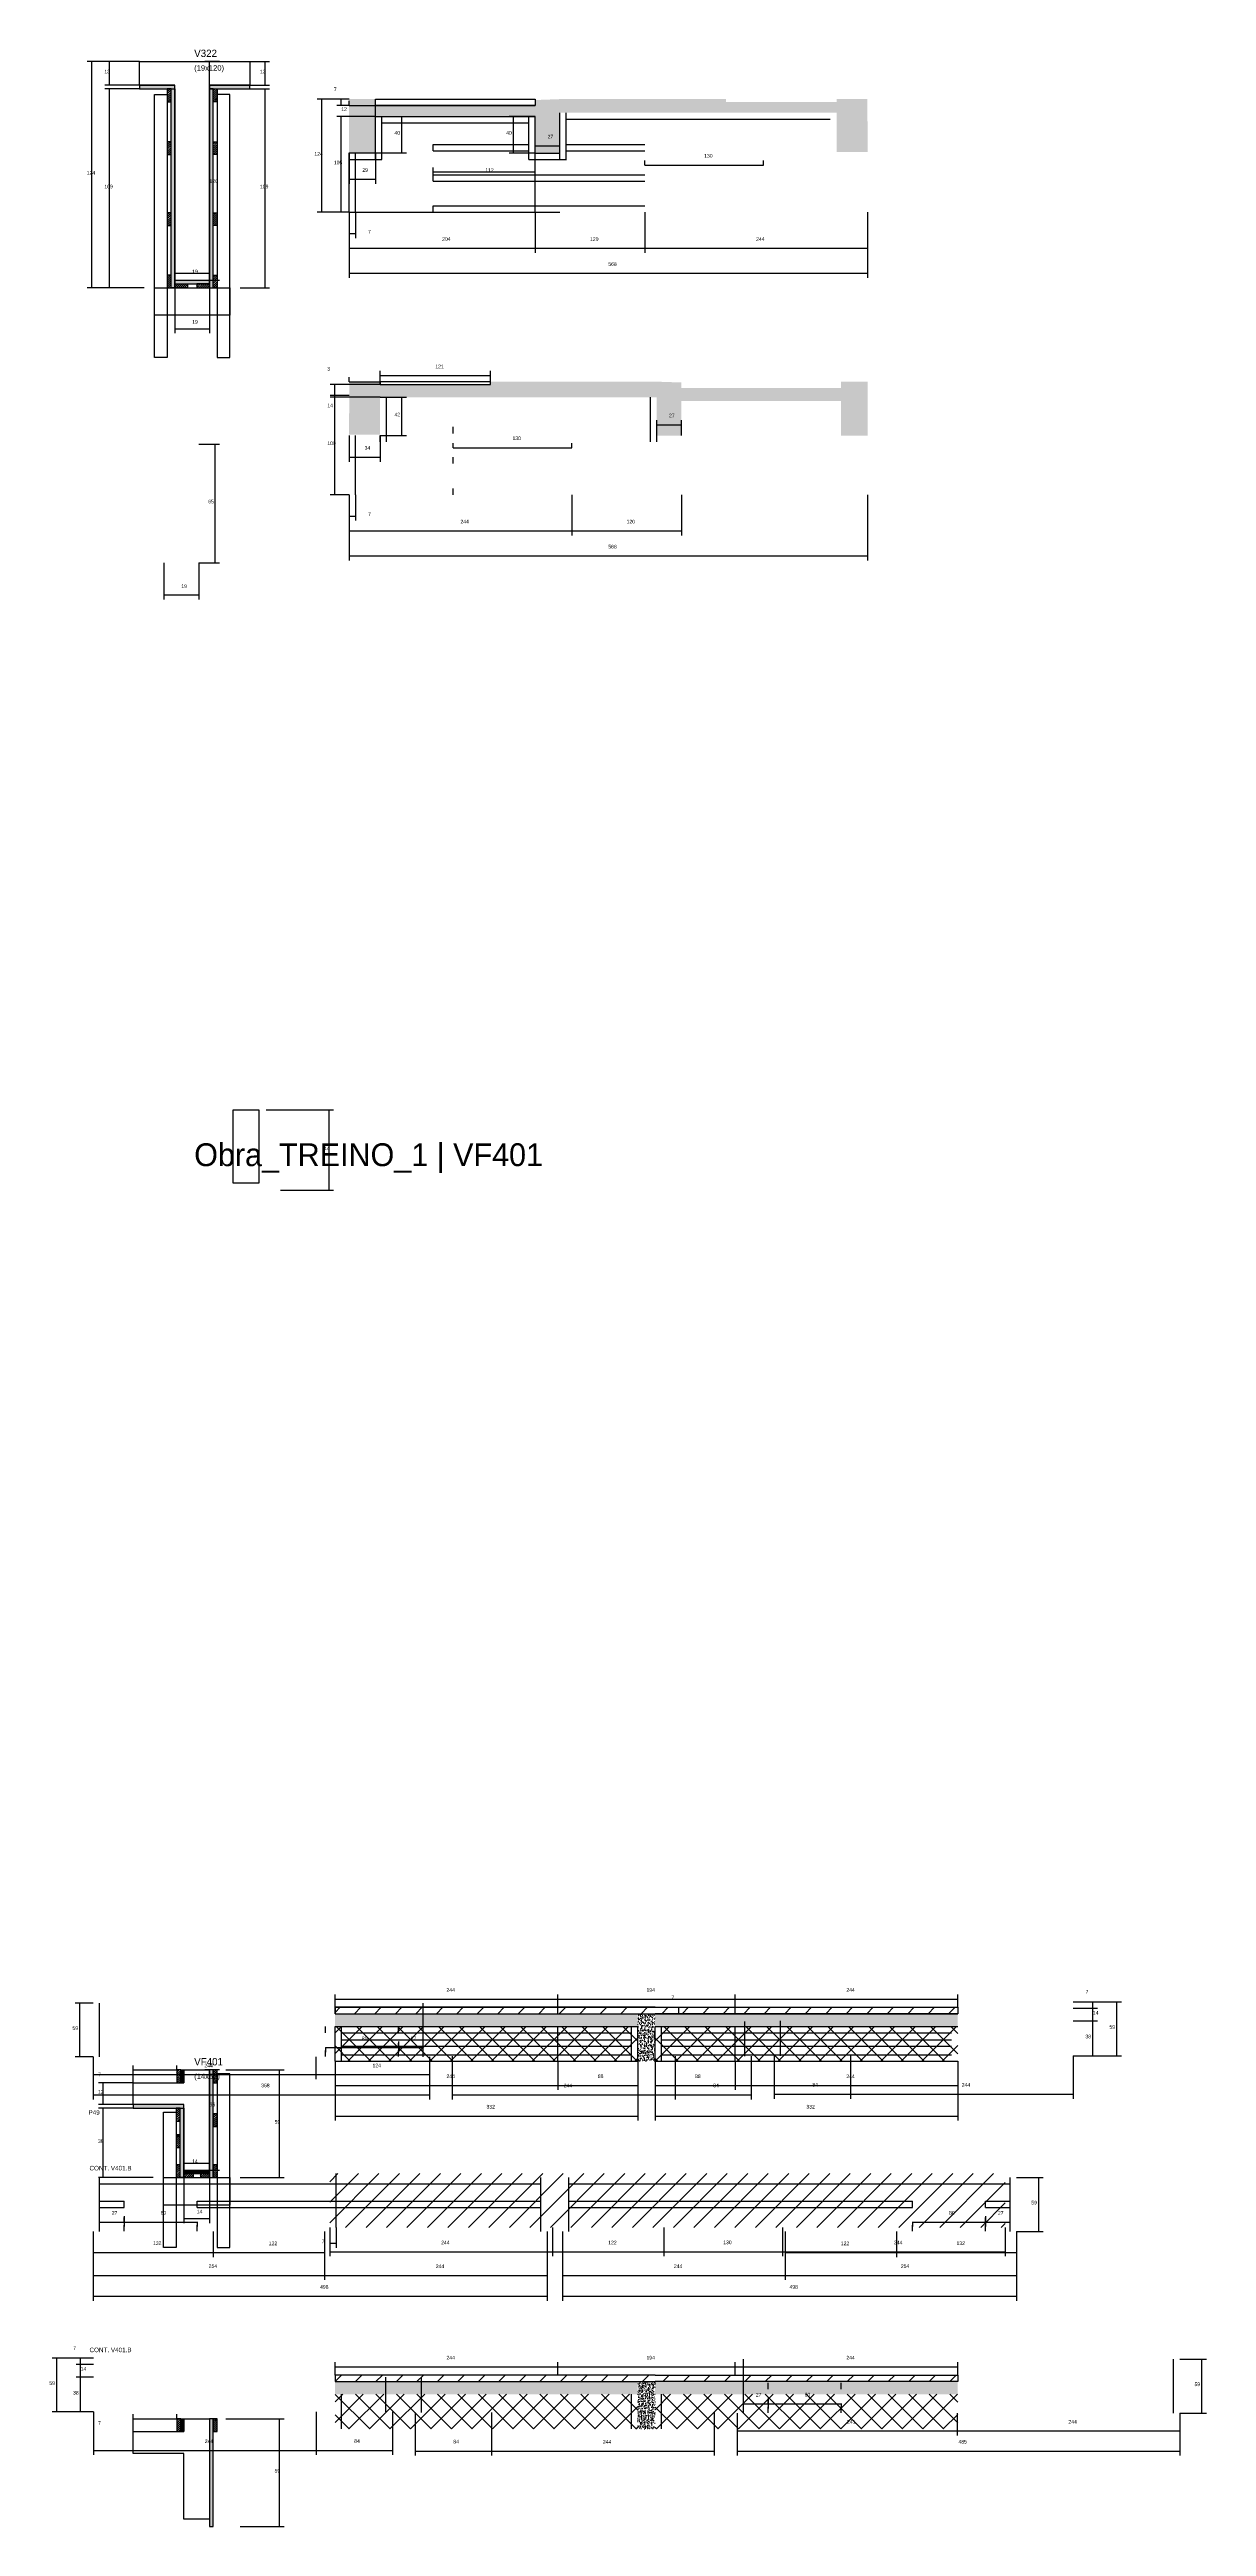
# Model space of a CAD drawing. Header units: metres. Extents: x -2848 to 22762, y -49062 to 1016.
# Drawn here: x 17442 to 18709, y -4900 to -2187 of the extents above; entities that cross this region are included whole.
import ezdxf

# ---------------------------------------------------------------- set-up
doc = ezdxf.new("R2010")
doc.units = ezdxf.units.M
for name, color, linetype in [('CONCRETO', 251, 'Continuous'), ('COTA', 4, 'Continuous'), ('Cota Seção (2x)', 4, 'Continuous'), ('Hachura', 253, 'Continuous'), ('LABEL_ID', 3, 'Continuous'), ('Madeira', 126, 'Continuous'), ('NOMENCLATURA', 7, 'Continuous'), ('Painéis', 200, 'Continuous'), ('REAPROVEITAMENTO', 251, 'Continuous'), ('SARR_2.2x7', 40, 'Continuous'), ('SARR_3.5x7', 81, 'Continuous'), ('Texto Seção', 7, 'Continuous')]:
    doc.layers.add(name, color=color, linetype=linetype)

msp = doc.modelspace()

# ---------------------------------------------------------------- hatches: boundary and pattern name
at = {"layer": 'COTA'}
h = msp.add_hatch(dxfattribs=at)
h.set_pattern_fill('AR-CONC', scale=0.03)
h.paths.add_polyline_path([(17798.7, -2260.2), (17973.7, -2260.2), (17973.7, -2260.2), (17973.7, -2300.3), (17973.7, -2300.3), (18000.7, -2300.3), (18000.7, -2300.3), (18000.7, -2241.2), (18000.7, -2241.2), (17973.7, -2242.2), (17973.7, -2242.2), (17973.7, -2248.2), (17973.7, -2248.2), (17798.7, -2248.2), (17798.7, -2248.2), (17798.7, -2241.2), (17798.7, -2241.2), (17769.7, -2241.2), (17769.7, -2241.2), (17769.7, -2300.2), (17769.7, -2300.2), (17798.7, -2300.2), (17798.7, -2300.2), (17798.7, -2260.2)])
h = msp.add_hatch(dxfattribs=at)
h.set_pattern_fill('AR-CONC', scale=0.03)
h.paths.add_polyline_path([(18182.7, -2244.2), (18182.7, -2241.2), (18182.7, -2241.2), (18000.7, -2241.2), (18000.7, -2241.2), (18000.7, -2256.2), (18000.7, -2256.2), (18303.7, -2256.2), (18303.7, -2256.2), (18303.7, -2299.2), (18303.7, -2299.2), (18337.7, -2299.2), (18337.7, -2299.2), (18337.6, -2241.2), (18337.6, -2241.2), (18303.7, -2241.2), (18303.7, -2241.2), (18303.7, -2244.2), (18303.7, -2244.2), (18182.7, -2244.2)])
h = msp.add_hatch(dxfattribs=at)
h.set_pattern_fill('AR-CONC', scale=0.03)
h.paths.add_polyline_path([(17803.7, -2553.7), (17803.7, -2550.7), (17803.7, -2550.7), (17769.9, -2550.7), (17769.9, -2550.7), (17769.7, -2608.7), (17769.7, -2608.7), (17803.7, -2608.7), (17803.7, -2608.7), (17803.7, -2567.7), (17803.7, -2567.7), (18106.7, -2567.7), (18106.7, -2567.7), (18106.7, -2550.7), (18106.7, -2550.7), (17924.7, -2550.7), (17924.7, -2550.7), (17924.7, -2553.7), (17924.7, -2553.7), (17803.7, -2553.7)])
h = msp.add_hatch(dxfattribs=at)
h.set_pattern_fill('AR-CONC', scale=0.03)
h.paths.add_polyline_path([(18308.7, -2571.7), (18133.7, -2571.7), (18133.7, -2571.7), (18133.7, -2609.7), (18133.7, -2609.7), (18106.7, -2609.7), (18106.7, -2609.7), (18106.7, -2550.7), (18106.7, -2550.7), (18133.7, -2551.6), (18133.7, -2551.6), (18133.7, -2557.7), (18133.7, -2557.7), (18308.7, -2557.7), (18308.7, -2557.7), (18308.7, -2550.7), (18308.7, -2550.7), (18337.7, -2550.7), (18337.7, -2550.7), (18337.7, -2609.7), (18337.7, -2609.7), (18308.7, -2609.7), (18308.7, -2609.7), (18308.7, -2571.7)])
h = msp.add_hatch(dxfattribs=at)
h.set_pattern_fill('AR-CONC', scale=0.03)
h.paths.add_polyline_path([(18085.9, -4352.4), (18085.9, -4338.4), (18085.9, -4338.4), (17754.4, -4338.4), (17754.4, -4338.4), (17754.4, -4352.4), (17754.4, -4352.4), (18085.9, -4352.4)])
h = msp.add_hatch(dxfattribs=at)
h.set_pattern_fill('AR-CONC', scale=0.03)
h.paths.add_polyline_path([(18105, -4352.4), (18105, -4338.4), (18085.9, -4338.4), (18085.9, -4352.4), (18085.9, -4390.4), (18105, -4390.4)])
h = msp.add_hatch(dxfattribs=at)
h.set_pattern_fill('AR-CONC', scale=0.03)
h.paths.add_polyline_path([(18105, -4352.4), (18105, -4338.4), (18105, -4338.4), (18436.5, -4338.4), (18436.5, -4338.4), (18436.5, -4352.4), (18436.5, -4352.4), (18105, -4352.4)])
h = msp.add_hatch(dxfattribs=at)
h.set_pattern_fill('AR-CONC', scale=0.03)
h.paths.add_polyline_path([(18085.9, -4755.3), (18085.9, -4741.3), (18085.9, -4741.3), (17754.4, -4741.3), (17754.4, -4741.3), (17754.4, -4755.3), (17754.4, -4755.3), (18085.9, -4755.3)])
h = msp.add_hatch(dxfattribs=at)
h.set_pattern_fill('AR-CONC', scale=0.03)
h.paths.add_polyline_path([(18105, -4755.3), (18105, -4741.3), (18085.9, -4741.3), (18085.9, -4755.3), (18085.9, -4793.3), (18105, -4793.3)])
h = msp.add_hatch(dxfattribs=at)
h.set_pattern_fill('AR-CONC', scale=0.03)
h.paths.add_polyline_path([(18105, -4755.3), (18105, -4741.3), (18105, -4741.3), (18436.5, -4741.3), (18436.5, -4741.3), (18436.5, -4755.3), (18436.5, -4755.3), (18105, -4755.3)])
at = {"layer": 'Hachura'}
h = msp.add_hatch(color=8, dxfattribs=at)
h.dxf.hatch_style = 1
h.paths.add_polyline_path([(17578.8, -2230), (17578.8, -2226), (17578.8, -2226), (17540.2, -2226), (17540.2, -2226), (17540.2, -2230), (17540.2, -2230), (17578.8, -2230)])
h = msp.add_hatch(dxfattribs=at)
h.set_pattern_fill('ANSI31', scale=0.5)
h.paths.add_polyline_path([(17570.4, -2244), (17574.8, -2244), (17574.8, -2244), (17574.8, -2230), (17574.8, -2230), (17570.4, -2230), (17570.4, -2230), (17570.4, -2244)])
h = msp.add_hatch(color=8, dxfattribs=at)
h.dxf.hatch_style = 1
h.paths.add_polyline_path([(17574.8, -2230), (17578.8, -2230), (17578.8, -2230), (17578.8, -2448), (17578.8, -2448), (17574.8, -2448), (17574.8, -2448), (17574.8, -2230)])
h = msp.add_hatch(color=8, dxfattribs=at)
h.dxf.hatch_style = 1
h.paths.add_polyline_path([(17660.8, -2230), (17660.8, -2226), (17660.8, -2226), (17616.8, -2226), (17616.8, -2226), (17616.8, -2230), (17616.8, -2230), (17660.8, -2230)])
h = msp.add_hatch(color=8, dxfattribs=at)
h.dxf.hatch_style = 1
h.paths.add_polyline_path([(17620.8, -2228), (17616.8, -2228), (17616.8, -2228), (17616.8, -2448), (17616.8, -2448), (17620.8, -2448), (17620.8, -2448), (17620.8, -2228)])
h = msp.add_hatch(dxfattribs=at)
h.set_pattern_fill('ANSI31', scale=0.5)
h.paths.add_polyline_path([(17625.2, -2244), (17620.8, -2244), (17620.8, -2244), (17620.8, -2230), (17620.8, -2230), (17625.2, -2230), (17625.2, -2230), (17625.2, -2244)])
h = msp.add_hatch(dxfattribs=at)
h.set_pattern_fill('ANSI31', scale=0.5)
h.paths.add_polyline_path([(17570.4, -2302), (17574.8, -2302), (17574.8, -2302), (17574.8, -2288), (17574.8, -2288), (17570.4, -2288), (17570.4, -2288), (17570.4, -2302)])
h = msp.add_hatch(dxfattribs=at)
h.set_pattern_fill('ANSI31', scale=0.5)
h.paths.add_polyline_path([(17625.2, -2302), (17620.8, -2302), (17620.8, -2302), (17620.8, -2288), (17620.8, -2288), (17625.2, -2288), (17625.2, -2288), (17625.2, -2302)])
h = msp.add_hatch(dxfattribs=at)
h.set_pattern_fill('ANSI31', scale=0.5)
h.paths.add_polyline_path([(17570.4, -2379.7), (17574.8, -2379.7), (17574.8, -2379.7), (17574.8, -2365.7), (17574.8, -2365.7), (17570.4, -2365.7), (17570.4, -2365.7), (17570.4, -2379.7)])
h = msp.add_hatch(dxfattribs=at)
h.set_pattern_fill('ANSI31', scale=0.5)
h.paths.add_polyline_path([(17625.2, -2379.7), (17620.8, -2379.7), (17620.8, -2379.7), (17620.8, -2365.7), (17620.8, -2365.7), (17625.2, -2365.7), (17625.2, -2365.7), (17625.2, -2379.7)])
h = msp.add_hatch(dxfattribs=at)
h.set_pattern_fill('ANSI31', scale=0.5)
h.paths.add_polyline_path([(17570.4, -2448), (17574.8, -2448), (17574.8, -2448), (17574.8, -2434), (17574.8, -2434), (17570.4, -2434), (17570.4, -2434), (17570.4, -2448)])
h = msp.add_hatch(color=8, dxfattribs=at)
h.dxf.hatch_style = 1
h.paths.add_polyline_path([(17616.8, -2443.6), (17616.8, -2440), (17616.8, -2440), (17578.8, -2440), (17578.8, -2440), (17578.8, -2443.6), (17578.8, -2443.6), (17616.8, -2443.6)])
h = msp.add_hatch(dxfattribs=at)
h.set_pattern_fill('ANSI31', scale=0.5)
h.paths.add_polyline_path([(17625.2, -2448), (17620.8, -2448), (17620.8, -2448), (17620.8, -2434), (17620.8, -2434), (17625.2, -2434), (17625.2, -2434), (17625.2, -2448)])
h = msp.add_hatch(dxfattribs=at)
h.set_pattern_fill('ANSI31', scale=0.5)
h.paths.add_polyline_path([(17578.8, -2448), (17578.8, -2443.6), (17578.8, -2443.6), (17592.8, -2443.6), (17592.8, -2443.6), (17592.8, -2448), (17592.8, -2448), (17578.8, -2448)])
h = msp.add_hatch(dxfattribs=at)
h.set_pattern_fill('ANSI31', scale=0.5)
h.paths.add_polyline_path([(17616.8, -2448), (17616.8, -2443.6), (17616.8, -2443.6), (17602.8, -2443.6), (17602.8, -2443.6), (17602.8, -2448), (17602.8, -2448), (17616.8, -2448)])
h = msp.add_hatch(dxfattribs=at)
h.set_pattern_fill('ANSI31', scale=0.5)
h.paths.add_polyline_path([(17580.8, -4414), (17585.2, -4414), (17585.2, -4414), (17585.2, -4400), (17585.2, -4400), (17580.8, -4400), (17580.8, -4400), (17580.8, -4414)])
h = msp.add_hatch(color=8, dxfattribs=at)
h.dxf.hatch_style = 1
h.paths.add_polyline_path([(17585.2, -4400), (17588.8, -4400), (17588.8, -4400), (17588.8, -4414), (17588.8, -4414), (17585.2, -4414), (17585.2, -4414), (17585.2, -4400)])
h = msp.add_hatch(color=8, dxfattribs=at)
h.dxf.hatch_style = 1
h.paths.add_polyline_path([(17620.8, -4400), (17616.8, -4400), (17616.8, -4400), (17616.8, -4518), (17616.8, -4518), (17620.8, -4518), (17620.8, -4518), (17620.8, -4400)])
h = msp.add_hatch(dxfattribs=at)
h.set_pattern_fill('ANSI31', scale=0.5)
h.paths.add_polyline_path([(17620.8, -4414), (17625.2, -4414), (17625.2, -4414), (17625.2, -4400), (17625.2, -4400), (17620.8, -4400), (17620.8, -4400), (17620.8, -4414)])
h = msp.add_hatch(color=8, dxfattribs=at)
h.dxf.hatch_style = 1
h.paths.add_polyline_path([(17588.8, -4442), (17588.8, -4438), (17588.8, -4438), (17533.2, -4438), (17533.2, -4438), (17533.2, -4442), (17533.2, -4442), (17588.8, -4442)])
h = msp.add_hatch(dxfattribs=at)
h.set_pattern_fill('ANSI31', scale=0.5)
h.paths.add_polyline_path([(17580.4, -4456), (17584.8, -4456), (17584.8, -4456), (17584.8, -4442), (17584.8, -4442), (17580.4, -4442), (17580.4, -4442), (17580.4, -4456)])
h = msp.add_hatch(color=8, dxfattribs=at)
h.dxf.hatch_style = 1
h.paths.add_polyline_path([(17588.8, -4438), (17584.8, -4438), (17584.8, -4438), (17584.8, -4518), (17584.8, -4518), (17588.8, -4518), (17588.8, -4518), (17588.8, -4438)])
h = msp.add_hatch(dxfattribs=at)
h.set_pattern_fill('ANSI31', scale=0.5)
h.paths.add_polyline_path([(17620.8, -4462.1), (17625.2, -4462.1), (17625.2, -4462.1), (17625.2, -4448.1), (17625.2, -4448.1), (17620.8, -4448.1), (17620.8, -4448.1), (17620.8, -4462.1)])
h = msp.add_hatch(dxfattribs=at)
h.set_pattern_fill('ANSI31', scale=0.5)
h.paths.add_polyline_path([(17580.4, -4485), (17584.8, -4485), (17584.8, -4485), (17584.8, -4471), (17584.8, -4471), (17580.4, -4471), (17580.4, -4471), (17580.4, -4485)])
h = msp.add_hatch(dxfattribs=at)
h.set_pattern_fill('ANSI31', scale=0.5)
h.paths.add_polyline_path([(17580.4, -4518), (17584.8, -4518), (17584.8, -4518), (17584.8, -4504), (17584.8, -4504), (17580.4, -4504), (17580.4, -4504), (17580.4, -4518)])
h = msp.add_hatch(color=8, dxfattribs=at)
h.dxf.hatch_style = 1
h.paths.add_polyline_path([(17616.8, -4513.6), (17616.8, -4510), (17616.8, -4510), (17588.8, -4510), (17588.8, -4510), (17588.8, -4513.6), (17588.8, -4513.6), (17616.8, -4513.6)])
h = msp.add_hatch(dxfattribs=at)
h.set_pattern_fill('ANSI31', scale=0.5)
h.paths.add_polyline_path([(17588.8, -4518), (17588.8, -4513.6), (17588.8, -4513.6), (17598.8, -4513.6), (17598.8, -4513.6), (17598.8, -4518), (17598.8, -4518), (17588.8, -4518)])
h = msp.add_hatch(dxfattribs=at)
h.set_pattern_fill('ANSI31', scale=0.5)
h.paths.add_polyline_path([(17616.8, -4518), (17616.8, -4513.6), (17616.8, -4513.6), (17606.8, -4513.6), (17606.8, -4513.6), (17606.8, -4518), (17606.8, -4518), (17616.8, -4518)])
h = msp.add_hatch(dxfattribs=at)
h.set_pattern_fill('ANSI31', scale=0.5)
h.paths.add_polyline_path([(17620.8, -4518), (17625.2, -4518), (17625.2, -4518), (17625.2, -4504), (17625.2, -4504), (17620.8, -4504), (17620.8, -4504), (17620.8, -4518)])
h = msp.add_hatch(dxfattribs=at)
h.set_pattern_fill('ANSI31', scale=0.5)
h.paths.add_polyline_path([(17580.8, -4796.1), (17585.2, -4796.1), (17585.2, -4796.1), (17585.2, -4782.1), (17585.2, -4782.1), (17580.8, -4782.1), (17580.8, -4782.1), (17580.8, -4796.1)])
h = msp.add_hatch(color=8, dxfattribs=at)
h.dxf.hatch_style = 1
h.paths.add_polyline_path([(17585.2, -4782.1), (17588.8, -4782.1), (17588.8, -4782.1), (17588.8, -4796.1), (17588.8, -4796.1), (17585.2, -4796.1), (17585.2, -4796.1), (17585.2, -4782.1)])
h = msp.add_hatch(color=8, dxfattribs=at)
h.dxf.hatch_style = 1
h.paths.add_polyline_path([(17620.8, -4782.1), (17616.8, -4782.1), (17616.8, -4782.1), (17616.8, -4900.1), (17616.8, -4900.1), (17620.8, -4900.1), (17620.8, -4900.1), (17620.8, -4782.1)])
h = msp.add_hatch(dxfattribs=at)
h.set_pattern_fill('ANSI31', scale=0.5)
h.paths.add_polyline_path([(17620.8, -4796.1), (17625.2, -4796.1), (17625.2, -4796.1), (17625.2, -4782.1), (17625.2, -4782.1), (17620.8, -4782.1), (17620.8, -4782.1), (17620.8, -4796.1)])
at = {"layer": 'REAPROVEITAMENTO'}
h = msp.add_hatch(dxfattribs=at)
h.set_pattern_fill('ANSI31', scale=5)
h.paths.add_polyline_path([(17754.4, -4331.4), (17754.4, -4338.4), (17754.4, -4338.4), (18192.5, -4338.4), (18192.5, -4338.4), (18192.5, -4331.4), (18192.5, -4331.4), (17754.4, -4331.4)])
h = msp.add_hatch(dxfattribs=at)
h.set_pattern_fill('ANSI31', scale=5)
h.paths.add_polyline_path([(18436.5, -4331.4), (18436.5, -4338.4), (18436.5, -4338.4), (18192.5, -4338.4), (18192.5, -4338.4), (18192.5, -4331.4), (18192.5, -4331.4), (18436.5, -4331.4)])
h = msp.add_hatch(dxfattribs=at)
h.set_pattern_fill('ANSI37', scale=5)
h.paths.add_polyline_path([(18085.9, -4390.4), (18085.9, -4352.4), (18085.9, -4352.4), (17754.4, -4352.4), (17754.4, -4352.4), (17754.4, -4390.4), (17754.4, -4390.4), (18085.9, -4390.4)])
h = msp.add_hatch(dxfattribs=at)
h.set_pattern_fill('ANSI37', scale=5)
h.paths.add_polyline_path([(18105, -4390.4), (18105, -4352.4), (18105, -4352.4), (18436.5, -4352.4), (18436.5, -4352.4), (18436.5, -4390.4), (18436.5, -4390.4), (18105, -4390.4)])
h = msp.add_hatch(dxfattribs=at)
h.set_pattern_fill('ANSI31', scale=5)
h.paths.add_polyline_path([(18488.6, -4572.6), (18488.6, -4513.6), (18488.6, -4513.6), (17748.6, -4513.6), (17748.6, -4513.6), (17748.6, -4572.6), (17748.6, -4572.6), (18488.6, -4572.6)])
h = msp.add_hatch(dxfattribs=at)
h.set_pattern_fill('ANSI31', scale=5)
h.paths.add_polyline_path([(17754.4, -4734.3), (17754.4, -4741.3), (17754.4, -4741.3), (18192.5, -4741.3), (18192.5, -4741.3), (18192.5, -4734.3), (18192.5, -4734.3), (17754.4, -4734.3)])
h = msp.add_hatch(dxfattribs=at)
h.set_pattern_fill('ANSI31', scale=5)
h.paths.add_polyline_path([(18436.5, -4734.3), (18436.5, -4741.3), (18436.5, -4741.3), (18192.5, -4741.3), (18192.5, -4741.3), (18192.5, -4734.3), (18192.5, -4734.3), (18436.5, -4734.3)])
h = msp.add_hatch(dxfattribs=at)
h.set_pattern_fill('ANSI37', scale=5)
h.paths.add_polyline_path([(18085.9, -4793.3), (18085.9, -4755.3), (18085.9, -4755.3), (17754.4, -4755.3), (17754.4, -4755.3), (17754.4, -4793.3), (17754.4, -4793.3), (18085.9, -4793.3)])
h = msp.add_hatch(dxfattribs=at)
h.set_pattern_fill('ANSI37', scale=5)
h.paths.add_polyline_path([(18105, -4793.3), (18105, -4755.3), (18105, -4755.3), (18436.5, -4755.3), (18436.5, -4755.3), (18436.5, -4793.3), (18436.5, -4793.3), (18105, -4793.3)])

# ---------------------------------------------------------------- linework, layer by layer
at = {"layer": 'CONCRETO'}
for points in [[(17540.2, -2226), (17540.2, -2200), (17660.8, -2200), (17660.8, -2226), (17616.8, -2226), (17616.8, -2440), (17578.8, -2440), (17578.8, -2226)], [(17642.8, -3348.5), (17642.8, -3348.5), (17670.8, -3348.5), (17670.8, -3376.5), (17670.8, -3376.5), (17670.8, -3428.5), (17642.8, -3428.5), (17642.8, -3348.5)], [(17533.2, -4438), (17533.2, -4414), (17588.8, -4414), (17588.8, -4400), (17616.8, -4400), (17616.8, -4510), (17588.8, -4510), (17588.8, -4438)], [(17533.2, -4820.1), (17533.2, -4796.1), (17588.8, -4796.1), (17588.8, -4782.1), (17616.8, -4782.1), (17616.8, -4892.1), (17588.8, -4892.1), (17588.8, -4820.1)]]:
    msp.add_lwpolyline(points, close=True, dxfattribs=at)
at = {"layer": 'COTA'}
for p, q in [((17540.2, -2200), (17482.8, -2200)), ((17487.8, -2448), (17487.8, -2200)), ((17540.2, -2200), (17502.1, -2200)), ((17507.1, -2226), (17507.1, -2200)), ((17660.8, -2200), (17682.6, -2200)), ((17677.6, -2226), (17677.6, -2200)), ((17540.2, -2226), (17502.1, -2226)), ((17540.2, -2230), (17502.1, -2230)), ((17507.1, -2448), (17507.1, -2230)), ((17660.8, -2226), (17682.6, -2226)), ((17660.8, -2230), (17682.6, -2230)), ((17677.6, -2448), (17677.6, -2230)), ((17769.7, -2241.2), (17756.1, -2241.2)), ((17769.7, -2248.2), (17756.1, -2248.2)), ((17761.1, -2248.2), (17761.1, -2241.2)), ((17769.7, -2248.2), (17769.7, -2243.2)), ((17769.7, -2248.2), (17798.7, -2248.2)), ((17798.7, -2260.2), (17798.7, -2243.2)), ((17798.7, -2260.2), (17756.1, -2260.2)), ((17761.1, -2365.2), (17761.1, -2260.2)), ((17769.7, -2365.2), (17756.1, -2365.2)), ((17769.7, -2365.2), (17769.7, -2393.4)), ((17776.7, -2365.2), (17776.7, -2393.4)), ((17973.7, -2365.2), (17973.7, -2409.6)), ((18093.7, -2365.2), (18093.7, -2409.6)), ((18093.7, -2365.2), (18093.7, -2409.6)), ((18337.7, -2365.2), (18337.7, -2409.6)), ((17769.7, -2388.4), (17776.7, -2388.4)), ((17973.7, -2404.6), (18093.7, -2404.6)), ((18093.7, -2404.6), (18337.7, -2404.6)), ((17545.2, -2448), (17482.8, -2448)), ((17545.2, -2448), (17502.1, -2448)), ((17578.8, -2448), (17578.8, -2497.7)), ((17616.8, -2448), (17616.8, -2497.7)), ((17650.4, -2448), (17682.6, -2448)), ((17578.8, -2492.7), (17616.8, -2492.7)), ((17769.7, -2550.7), (17769.7, -2545.7)), ((17803.7, -2550.7), (17803.7, -2539)), ((17803.7, -2544), (17924.7, -2544)), ((17803.7, -2553.7), (17803.7, -2545.7)), ((17924.7, -2550.7), (17924.7, -2539)), ((17769.7, -2565.7), (17749, -2565.7)), ((17754, -2674.7), (17754, -2565.7)), ((17769.7, -2550.7), (17803.7, -2550.7)), ((17604.9, -2619), (17627.9, -2619)), ((17622.9, -2749), (17622.9, -2619)), ((17769.7, -2674.7), (17749, -2674.7)), ((17769.7, -2674.7), (17769.7, -2719.1)), ((17769.7, -2674.7), (17769.7, -2702.9)), ((17776.7, -2674.7), (17776.7, -2702.9)), ((18013.7, -2674.7), (18013.7, -2719.1)), ((18013.7, -2674.7), (18013.7, -2719.1)), ((18133.7, -2674.7), (18133.7, -2719.1)), ((17769.7, -2697.9), (17776.7, -2697.9)), ((17769.7, -2714.1), (18013.7, -2714.1)), ((18013.7, -2714.1), (18133.7, -2714.1)), ((17566.9, -2749), (17566.9, -2789.2)), ((17604.9, -2749), (17604.9, -2789.2)), ((17604.9, -2749), (17627.9, -2749)), ((17566.9, -2784.2), (17604.9, -2784.2)), ((17678.8, -3348.5), (17752.7, -3348.5)), ((17747.7, -3436.5), (17747.7, -3348.5)), ((17694.4, -3436.5), (17752.7, -3436.5)), ((17489.2, -4385.8), (17489.2, -4410.2)), ((17489.2, -4385.8), (17489.2, -4432.3)), ((17533.2, -4414), (17533.2, -4395)), ((17580.8, -4400), (17580.8, -4395)), ((17733.2, -4385.8), (17733.2, -4410.2)), ((17733.2, -4385.8), (17733.2, -4410.2)), ((17754.4, -4390.4), (17754.4, -4422)), ((17754.4, -4390.4), (17754.4, -4455.5)), ((17857.7, -4385.8), (17857.7, -4410.2)), ((17857.7, -4385.8), (17857.7, -4432.3)), ((17998.4, -4390.4), (17998.4, -4422)), ((17998.4, -4390.4), (17998.4, -4422)), ((18085.9, -4390.4), (18085.9, -4422)), ((18085.9, -4390.4), (18085.9, -4455.5)), ((18105, -4390.4), (18105, -4422)), ((18105, -4390.4), (18105, -4455.5)), ((18192.5, -4390.4), (18192.5, -4422)), ((18192.5, -4390.4), (18192.5, -4422)), ((18436.5, -4390.4), (18436.5, -4422)), ((18436.5, -4390.4), (18436.5, -4455.5)), ((17489.2, -4405.2), (17733.2, -4405.2)), ((17533.2, -4414), (17495.1, -4414)), ((17500.1, -4438), (17500.1, -4414)), ((17533.2, -4400), (17580.8, -4400)), ((17634.8, -4400), (17698.6, -4400)), ((17693.6, -4518), (17693.6, -4400)), ((17733.2, -4405.2), (17857.7, -4405.2)), ((17754.4, -4417), (17998.4, -4417)), ((17998.4, -4417), (18085.9, -4417)), ((18105, -4417), (18192.5, -4417)), ((18192.5, -4417), (18436.5, -4417)), ((17489.2, -4427.3), (17857.7, -4427.3)), ((17533.2, -4438), (17495.1, -4438)), ((17533.2, -4442), (17495.1, -4442)), ((17500.1, -4518), (17500.1, -4442)), ((17754.4, -4450.5), (18085.9, -4450.5)), ((18105, -4450.5), (18436.5, -4450.5)), ((17555.2, -4518), (17495.1, -4518)), ((17588.8, -4518), (17588.8, -4567.7)), ((17616.8, -4518), (17616.8, -4567.7)), ((17650.4, -4518), (17698.6, -4518)), ((17489.2, -4576.9), (17489.2, -4605)), ((17489.2, -4576.9), (17489.2, -4652.8)), ((17588.8, -4562.7), (17616.8, -4562.7)), ((17620.7, -4576.9), (17620.7, -4605)), ((17742.7, -4576.9), (17742.7, -4630.1)), ((17748.5, -4572.6), (17748.5, -4594.9)), ((17748.6, -4572.6), (17748.6, -4604.1)), ((17755.5, -4572.6), (17755.5, -4594.9)), ((17986.7, -4576.9), (17986.7, -4630.1)), ((17986.7, -4576.9), (17986.7, -4652.8)), ((17992.6, -4572.6), (17992.6, -4604.1)), ((17992.6, -4572.6), (17992.6, -4604.1)), ((18003.5, -4576.9), (18003.5, -4630.1)), ((18003.5, -4576.9), (18003.5, -4652.8)), ((18114.6, -4572.6), (18114.6, -4604.1)), ((18114.6, -4572.6), (18114.6, -4604.1)), ((18244.6, -4572.6), (18244.6, -4604.1)), ((18244.6, -4572.6), (18244.6, -4604.1)), ((18247.5, -4576.9), (18247.5, -4630.1)), ((18369.5, -4576.9), (18369.5, -4605)), ((18488.6, -4572.6), (18488.6, -4604.1)), ((18501, -4576.9), (18501, -4605)), ((18501, -4576.9), (18501, -4652.8)), ((17489.2, -4600), (17620.7, -4600)), ((17748.5, -4589.9), (17755.5, -4589.9)), ((17748.6, -4599.1), (17992.6, -4599.1)), ((17992.6, -4599.1), (18114.6, -4599.1)), ((18114.6, -4599.1), (18244.6, -4599.1)), ((18244.6, -4599.1), (18488.6, -4599.1)), ((18369.5, -4600), (18501, -4600)), ((17742.7, -4625.1), (17986.7, -4625.1)), ((18003.5, -4625.1), (18247.5, -4625.1)), ((17489.2, -4647.8), (17986.7, -4647.8)), ((18003.5, -4647.8), (18501, -4647.8)), ((17533.2, -4796.1), (17533.2, -4777.1)), ((17533.2, -4782.1), (17580.8, -4782.1)), ((17580.8, -4782.1), (17580.8, -4777.1)), ((17634.8, -4782.1), (17698.6, -4782.1)), ((17693.6, -4900.1), (17693.6, -4782.1)), ((18194.8, -4775.9), (18194.8, -4800.4)), ((18194.8, -4775.9), (18194.8, -4822.5)), ((18194.8, -4795.4), (18435.8, -4795.4)), ((18435.8, -4775.9), (18435.8, -4800.4)), ((18435.8, -4775.9), (18435.8, -4800.4)), ((18435.8, -4795.4), (18679.8, -4795.4)), ((18679.8, -4775.9), (18679.8, -4800.4)), ((18679.8, -4775.9), (18679.8, -4822.5)), ((18194.8, -4817.5), (18679.8, -4817.5)), ((17650.4, -4900.1), (17698.6, -4900.1))]:
    msp.add_line(p, q, dxfattribs=at)
at = {"layer": 'Cota Seção (2x)'}
for p, q in [((17627.8, -2200), (17611.8, -2200)), ((17616.8, -2440), (17616.8, -2200)), ((17769.7, -2241.2), (17734.7, -2241.2)), ((17739.7, -2365.2), (17739.7, -2241.2)), ((17798.7, -2260.2), (17832.5, -2260.2)), ((17827.5, -2300.2), (17827.5, -2260.2)), ((17973.7, -2260.2), (17944.9, -2260.2)), ((17949.9, -2300.3), (17949.9, -2260.2)), ((17769.7, -2300.2), (17769.7, -2334)), ((17798.7, -2300.2), (17832.5, -2300.2)), ((17798.7, -2300.2), (17798.7, -2334)), ((17973.7, -2300.3), (17944.9, -2300.3)), ((17973.7, -2300.3), (17973.7, -2287.3)), ((17973.7, -2292.3), (18000.7, -2292.3)), ((18000.7, -2300.3), (18000.7, -2287.3)), ((17769.7, -2329), (17798.7, -2329)), ((17861.7, -2324.1), (17861.7, -2316)), ((17861.7, -2321), (17973.7, -2321)), ((17973.7, -2324.1), (17973.7, -2316)), ((18093.7, -2313.5), (18093.7, -2308.5)), ((18093.7, -2313.5), (18223.7, -2313.5)), ((18223.7, -2313.5), (18223.7, -2308.5)), ((17769.7, -2365.2), (17734.7, -2365.2)), ((17769.7, -2365.2), (17769.7, -2409.6)), ((17769.7, -2365.2), (17769.7, -2437)), ((17973.7, -2365.2), (17973.7, -2409.6)), ((18337.7, -2365.2), (18337.7, -2437)), ((17769.7, -2404.6), (17973.7, -2404.6)), ((17578.8, -2448), (17578.8, -2427)), ((17578.8, -2432), (17616.8, -2432)), ((17627.8, -2440), (17611.8, -2440)), ((17616.8, -2448), (17616.8, -2427)), ((17769.7, -2432), (18337.7, -2432)), ((17803.7, -2553.7), (17749, -2553.7)), ((17803.7, -2567.7), (17749, -2567.7)), ((17754, -2567.7), (17754, -2553.7)), ((17803.7, -2567.7), (17832.5, -2567.7)), ((17827.5, -2609.7), (17827.5, -2567.7)), ((18106.7, -2609.7), (18106.7, -2592.9)), ((18106.7, -2597.9), (18133.7, -2597.9)), ((18133.7, -2609.7), (18133.7, -2592.9)), ((17769.7, -2609.7), (17769.7, -2638.5)), ((17803.7, -2609.7), (17832.5, -2609.7)), ((17803.7, -2609.7), (17803.7, -2638.5)), ((17883.7, -2623), (17883.7, -2618)), ((17883.7, -2623), (18013.7, -2623)), ((18013.7, -2623), (18013.7, -2618)), ((17769.7, -2633.5), (17803.7, -2633.5)), ((17769.7, -2674.7), (17769.7, -2746.5)), ((18337.7, -2674.7), (18337.7, -2746.5)), ((17769.7, -2741.5), (18337.7, -2741.5)), ((17489.2, -4326.8), (17469.7, -4326.8)), ((17474.7, -4385.8), (17474.7, -4326.8)), ((17754.4, -4331.4), (17754.4, -4317.5)), ((17754.4, -4322.5), (17998.4, -4322.5)), ((17998.4, -4331.4), (17998.4, -4317.5)), ((17998.4, -4331.4), (17998.4, -4317.5)), ((17998.4, -4322.5), (18192.5, -4322.5)), ((18105, -4331.4), (18136, -4331.4)), ((18105, -4338.4), (18136, -4338.4)), ((18131, -4338.4), (18131, -4331.4)), ((18192.5, -4331.4), (18192.5, -4317.5)), ((18192.5, -4331.4), (18192.5, -4317.5)), ((18192.5, -4322.5), (18436.5, -4322.5)), ((18436.5, -4331.4), (18436.5, -4317.5)), ((18562.9, -4325.4), (18615.8, -4325.4)), ((18562.9, -4325.4), (18589.6, -4325.4)), ((18562.9, -4332.4), (18589.6, -4332.4)), ((18562.9, -4332.4), (18589.6, -4332.4)), ((18584.6, -4332.4), (18584.6, -4325.4)), ((18584.6, -4346.4), (18584.6, -4332.4)), ((18610.8, -4384.4), (18610.8, -4325.4)), ((18562.9, -4346.4), (18589.6, -4346.4)), ((18562.9, -4346.4), (18589.6, -4346.4)), ((18584.6, -4384.4), (18584.6, -4346.4)), ((17489.2, -4385.8), (17469.7, -4385.8)), ((17743.7, -4375.3), (17743.7, -4380.6)), ((17743.7, -4375.6), (17823.7, -4375.6)), ((17823.7, -4369), (17823.7, -4380.6)), ((17823.7, -4375.6), (17823.7, -4370.6)), ((17823.7, -4375.6), (17850.7, -4375.6)), ((17850.7, -4378.8), (17850.7, -4370.6)), ((17882.8, -4385.1), (17882.8, -4432.3)), ((18126.8, -4385.1), (18126.8, -4432.3)), ((18126.8, -4385.1), (18126.8, -4432.3)), ((18210.3, -4385.1), (18210.3, -4432.3)), ((18235.4, -4384.4), (18235.4, -4431.6)), ((18318.9, -4384.4), (18318.9, -4431.6)), ((18318.9, -4384.4), (18318.9, -4431.6)), ((18562.9, -4384.4), (18562.9, -4431.6)), ((18562.9, -4384.4), (18589.6, -4384.4)), ((18562.9, -4384.4), (18615.8, -4384.4)), ((17627.8, -4400), (17611.8, -4400)), ((17616.8, -4510), (17616.8, -4400)), ((17882.8, -4427.3), (18126.8, -4427.3)), ((18126.8, -4427.3), (18210.3, -4427.3)), ((18235.4, -4426.6), (18318.9, -4426.6)), ((18318.9, -4426.6), (18562.9, -4426.6)), ((17588.8, -4518), (17588.8, -4497)), ((17588.8, -4502), (17616.8, -4502)), ((17616.8, -4518), (17616.8, -4497)), ((17627.8, -4510), (17611.8, -4510)), ((18501, -4517.9), (18530.2, -4517.9)), ((18525.2, -4576.9), (18525.2, -4517.9)), ((17489.2, -4576.9), (17489.2, -4630.1)), ((17496.1, -4569.9), (17496.1, -4561.7)), ((17496.1, -4566.7), (17523.2, -4566.7)), ((17523.2, -4560.1), (17523.2, -4571.7)), ((17523.2, -4566.7), (17523.2, -4561.7)), ((17523.2, -4566.7), (17603.2, -4566.7)), ((17603.2, -4566.4), (17603.2, -4571.7)), ((17620.7, -4576.9), (17620.7, -4605)), ((17742.7, -4576.9), (17742.7, -4605)), ((17742.7, -4576.9), (17742.7, -4630.1)), ((18247.5, -4576.9), (18247.5, -4605)), ((18247.5, -4576.9), (18247.5, -4630.1)), ((18369.5, -4576.9), (18369.5, -4605)), ((18387, -4566.4), (18387, -4571.7)), ((18387, -4566.7), (18467, -4566.7)), ((18467, -4560.1), (18467, -4571.7)), ((18467, -4566.7), (18467, -4561.7)), ((18467, -4566.7), (18494, -4566.7)), ((18494, -4569.9), (18494, -4561.7)), ((18501, -4576.9), (18530.2, -4576.9)), ((18501, -4576.9), (18501, -4630.1)), ((17620.7, -4600), (17742.7, -4600)), ((18247.5, -4600), (18369.5, -4600)), ((17489.2, -4625.1), (17742.7, -4625.1)), ((18247.5, -4625.1), (18501, -4625.1)), ((17489.6, -4715.6), (17444.4, -4715.6)), ((17449.4, -4774.6), (17449.4, -4715.6)), ((17489.6, -4715.6), (17470.6, -4715.6)), ((17475.6, -4722.6), (17475.6, -4715.6)), ((17754.4, -4734.3), (17754.4, -4720.3)), ((17998.4, -4734.3), (17998.4, -4720.3)), ((17998.4, -4734.3), (17998.4, -4720.3)), ((18192.5, -4734.3), (18192.5, -4720.3)), ((18192.5, -4734.3), (18192.5, -4720.3)), ((18436.5, -4734.3), (18436.5, -4720.3)), ((18679.8, -4716.9), (18709, -4716.9)), ((18704, -4775.9), (18704, -4716.9)), ((17489.6, -4722.6), (17470.6, -4722.6)), ((17489.6, -4722.6), (17470.6, -4722.6)), ((17489.6, -4736.6), (17470.6, -4736.6)), ((17489.6, -4736.6), (17470.6, -4736.6)), ((17475.6, -4736.6), (17475.6, -4722.6)), ((17475.6, -4774.6), (17475.6, -4736.6)), ((17754.4, -4725.3), (17998.4, -4725.3)), ((17998.4, -4725.3), (18192.5, -4725.3)), ((18192.5, -4725.3), (18436.5, -4725.3)), ((17489.6, -4774.6), (17444.4, -4774.6)), ((17489.6, -4774.6), (17470.6, -4774.6)), ((17489.6, -4774.6), (17489.6, -4821.8)), ((17733.6, -4774.6), (17733.6, -4821.8)), ((17733.6, -4774.6), (17733.6, -4821.8)), ((17817.1, -4774.6), (17817.1, -4821.8)), ((18201.8, -4768.9), (18201.8, -4760.8)), ((18201.8, -4765.8), (18228.8, -4765.8)), ((18228.8, -4759.2), (18228.8, -4770.8)), ((18228.8, -4765.8), (18228.8, -4760.8)), ((18228.8, -4765.8), (18308.8, -4765.8)), ((18308.8, -4765.5), (18308.8, -4770.8)), ((17842.2, -4775.3), (17842.2, -4822.5)), ((17925.7, -4775.3), (17925.7, -4822.5)), ((17925.7, -4775.3), (17925.7, -4822.5)), ((18169.7, -4775.3), (18169.7, -4822.5)), ((18679.8, -4775.9), (18709, -4775.9)), ((17489.6, -4816.8), (17733.6, -4816.8)), ((17733.6, -4816.8), (17817.1, -4816.8)), ((17842.2, -4817.5), (17925.7, -4817.5)), ((17925.7, -4817.5), (18169.7, -4817.5))]:
    msp.add_line(p, q, dxfattribs=at)
at = {"layer": 'Madeira'}
for points in [[(17570.4, -2244), (17574.8, -2244), (17574.8, -2230), (17570.4, -2230)], [(17625.2, -2244), (17620.8, -2244), (17620.8, -2230), (17625.2, -2230)], [(17570.4, -2302), (17574.8, -2302), (17574.8, -2288), (17570.4, -2288)], [(17625.2, -2302), (17620.8, -2302), (17620.8, -2288), (17625.2, -2288)], [(17570.4, -2379.7), (17574.8, -2379.7), (17574.8, -2365.7), (17570.4, -2365.7)], [(17625.2, -2379.7), (17620.8, -2379.7), (17620.8, -2365.7), (17625.2, -2365.7)], [(17570.4, -2448), (17574.8, -2448), (17574.8, -2434), (17570.4, -2434)], [(17625.2, -2448), (17620.8, -2448), (17620.8, -2434), (17625.2, -2434)], [(17578.8, -2448), (17578.8, -2443.6), (17592.8, -2443.6), (17592.8, -2448)], [(17616.8, -2448), (17616.8, -2443.6), (17602.8, -2443.6), (17602.8, -2448)], [(17580.8, -4414), (17585.2, -4414), (17585.2, -4400), (17580.8, -4400)], [(17620.8, -4414), (17625.2, -4414), (17625.2, -4400), (17620.8, -4400)], [(17580.4, -4456), (17584.8, -4456), (17584.8, -4442), (17580.4, -4442)], [(17620.8, -4462.1), (17625.2, -4462.1), (17625.2, -4448.1), (17620.8, -4448.1)], [(17580.4, -4485), (17584.8, -4485), (17584.8, -4471), (17580.4, -4471)], [(17580.4, -4518), (17584.8, -4518), (17584.8, -4504), (17580.4, -4504)], [(17588.8, -4518), (17588.8, -4513.6), (17598.8, -4513.6), (17598.8, -4518)], [(17616.8, -4518), (17616.8, -4513.6), (17606.8, -4513.6), (17606.8, -4518)], [(17620.8, -4518), (17625.2, -4518), (17625.2, -4504), (17620.8, -4504)], [(17580.8, -4796.1), (17585.2, -4796.1), (17585.2, -4782.1), (17580.8, -4782.1)], [(17620.8, -4796.1), (17625.2, -4796.1), (17625.2, -4782.1), (17620.8, -4782.1)]]:
    msp.add_lwpolyline(points, close=True, dxfattribs=at)
at = {"layer": 'Painéis'}
for p, q in [((17540.2, -2226), (17578.8, -2226)), ((17616.8, -2226), (17660.8, -2226)), ((17798.7, -2241.2), (17973.7, -2241.2)), ((17798.7, -2248.2), (17798.7, -2241.2)), ((17798.7, -2248.2), (17973.7, -2248.2)), ((17798.7, -2260.2), (17973.7, -2260.2)), ((17798.7, -2300.2), (17798.7, -2260.2)), ((17973.7, -2300.3), (17973.7, -2260.2)), ((18000.7, -2300.3), (18000.7, -2256.2)), ((17769.7, -2300.2), (17798.7, -2300.2)), ((17769.7, -2365.2), (17769.7, -2300.2)), ((17973.7, -2300.3), (18000.7, -2300.3)), ((17973.7, -2365.2), (17973.7, -2300.3)), ((17769.7, -2365.2), (18000.7, -2365.2)), ((17754.4, -4331.4), (18105, -4331.4)), ((17754.4, -4338.4), (17754.4, -4331.4)), ((17754.4, -4338.4), (18105, -4338.4)), ((17998.4, -4338.4), (17998.4, -4331.4)), ((18105, -4331.4), (18436.5, -4331.4)), ((18105, -4338.4), (18436.5, -4338.4)), ((18192.5, -4338.4), (18192.5, -4331.4)), ((17754.4, -4352.4), (18085.9, -4352.4)), ((17754.4, -4390.4), (17754.4, -4352.4)), ((17998.4, -4390.4), (17998.4, -4352.4)), ((18085.9, -4390.4), (18085.9, -4352.4)), ((18105, -4352.4), (18436.5, -4352.4)), ((18105, -4390.4), (18105, -4352.4)), ((18192.5, -4390.4), (18192.5, -4352.4)), ((17754.4, -4390.4), (18085.9, -4390.4)), ((18105, -4390.4), (18436.5, -4390.4))]:
    msp.add_line(p, q, dxfattribs=at)
for points in [[(17578.8, -2230), (17578.8, -2226), (17540.2, -2226), (17540.2, -2230)], [(17574.8, -2230), (17578.8, -2230), (17578.8, -2448), (17574.8, -2448)], [(17660.8, -2230), (17660.8, -2226), (17616.8, -2226), (17616.8, -2230)], [(17620.8, -2230), (17616.8, -2230), (17616.8, -2448), (17620.8, -2448)], [(17973.7, -2248.2), (17798.7, -2248.2), (17798.7, -2241.2), (17973.7, -2241.2)], [(17616.8, -2443.6), (17616.8, -2440), (17578.8, -2440), (17578.8, -2443.6)], [(17924.7, -2550.7), (17803.7, -2550.7), (17803.7, -2553.7), (17924.7, -2553.7)], [(17585.2, -4400), (17588.8, -4400), (17588.8, -4414), (17585.2, -4414)], [(17620.8, -4400), (17616.8, -4400), (17616.8, -4518), (17620.8, -4518)], [(17588.8, -4442), (17588.8, -4438), (17533.2, -4438), (17533.2, -4442)], [(17584.8, -4442), (17588.8, -4442), (17588.8, -4518), (17584.8, -4518)], [(17616.8, -4513.6), (17616.8, -4510), (17588.8, -4510), (17588.8, -4513.6)], [(17585.2, -4782.1), (17588.8, -4782.1), (17588.8, -4796.1), (17585.2, -4796.1)], [(17620.8, -4782.1), (17616.8, -4782.1), (17616.8, -4900.1), (17620.8, -4900.1)]]:
    msp.add_lwpolyline(points, close=True, dxfattribs=at)
for points in [[(18105, -4331.4), (17754.4, -4331.4), (17754.4, -4338.4), (18105, -4338.4)], [(18105, -4331.4), (18436.5, -4331.4), (18436.5, -4338.4), (18105, -4338.4)], [(18105, -4734.3), (17754.4, -4734.3), (17754.4, -4741.3), (18105, -4741.3)], [(18105, -4734.3), (18436.5, -4734.3), (18436.5, -4741.3), (18105, -4741.3)]]:
    msp.add_lwpolyline(points, dxfattribs=at)
at = {"layer": 'SARR_2.2x7'}
for p, q in [((17805.7, -2307.2), (17805.7, -2260.2)), ((17805.7, -2267.2), (17966.7, -2267.2)), ((17966.7, -2307.3), (17966.7, -2260.2)), ((17973.7, -2267.2), (17973.7, -2267.2)), ((18007.6, -2307.3), (18007.6, -2256.2)), ((18007.6, -2263.2), (18093.7, -2263.2)), ((18093.7, -2263.2), (18296.7, -2263.2)), ((17776.7, -2365.2), (17776.7, -2300.2)), ((17798.7, -2307.2), (17798.7, -2300.2)), ((17861.7, -2290.8), (17966.7, -2290.8)), ((17861.7, -2297.8), (17861.7, -2290.8)), ((17861.7, -2297.8), (17966.7, -2297.8)), ((17973.7, -2295.8), (17973.7, -2295.8)), ((17973.7, -2307.3), (17973.7, -2300.3)), ((17973.7, -2302.8), (17973.7, -2302.8)), ((18000.6, -2302.8), (18000.7, -2302.8)), ((18000.7, -2307.3), (18000.7, -2300.3)), ((18007.6, -2290.8), (18093.8, -2290.8)), ((18007.6, -2297.8), (18093.8, -2297.8)), ((17769.7, -2307.2), (17798.7, -2307.2)), ((17798.7, -2307.2), (17805.7, -2307.2)), ((17861.7, -2324.1), (17973.7, -2324.1)), ((17861.7, -2331.1), (17861.7, -2324.1)), ((17861.7, -2331.1), (17973.7, -2331.1)), ((17966.7, -2307.3), (17973.7, -2307.3)), ((17973.7, -2307.3), (18000.7, -2307.3)), ((17973.7, -2324.1), (18093.8, -2324.1)), ((17973.7, -2331.1), (18093.8, -2331.1)), ((18000.7, -2307.3), (18007.7, -2307.3)), ((17861.7, -2358.2), (17973.7, -2358.2)), ((17861.7, -2365.2), (17861.7, -2358.2)), ((17973.7, -2358.2), (18093.8, -2358.2)), ((17810.7, -2616.7), (17810.7, -2567.7)), ((18099.8, -2616.7), (18099.8, -2567.7)), ((17883.7, -2607.3), (17883.7, -2600.3)), ((17776.7, -2674.7), (17776.7, -2609.7)), ((17803.7, -2616.7), (17803.7, -2609.7)), ((18106.7, -2616.7), (18106.7, -2609.7)), ((17883.7, -2640.5), (17883.7, -2633.5)), ((17883.7, -2674.7), (17883.7, -2667.7)), ((17496.1, -4385.8), (17496.1, -4326.8)), ((17850.7, -4385.8), (17850.7, -4326.8)), ((17743.7, -4359.5), (17743.7, -4352.5)), ((17761.4, -4390.4), (17761.4, -4352.4)), ((17761.4, -4359.4), (17998.4, -4359.4)), ((17761.4, -4366.9), (17998.4, -4366.9)), ((17823.7, -4359.5), (17823.7, -4352.5)), ((17998.4, -4359.4), (18079, -4359.4)), ((17998.4, -4366.9), (18079, -4366.9)), ((18079, -4390.4), (18079, -4352.4)), ((18111.9, -4390.4), (18111.9, -4352.4)), ((18111.9, -4359.4), (18192.5, -4359.4)), ((18111.9, -4366.9), (18192.5, -4366.9)), ((18192.5, -4359.4), (18429.5, -4359.4)), ((18192.5, -4366.9), (18429.5, -4366.9)), ((18203.3, -4385.1), (18203.3, -4347.1)), ((18242.4, -4384.4), (18242.4, -4346.4)), ((17743.7, -4385.4), (17743.7, -4378.8)), ((17761.4, -4373.9), (17998.4, -4373.9)), ((17761.4, -4383.4), (17998.4, -4383.4)), ((17823.7, -4385.4), (17823.7, -4378.8)), ((17998.4, -4373.9), (18079, -4373.9)), ((17998.4, -4383.4), (18079, -4383.4)), ((18111.9, -4373.9), (18192.5, -4373.9)), ((18111.9, -4383.4), (18192.5, -4383.4)), ((18192.5, -4373.9), (18429.5, -4373.9)), ((18192.5, -4383.4), (18429.5, -4383.4)), ((17496.1, -4576.9), (17496.1, -4517.9)), ((17496.1, -4524.9), (17742.7, -4524.9)), ((17742.7, -4524.9), (17979.7, -4524.9)), ((17755.5, -4572.6), (17755.5, -4513.6)), ((17979.7, -4576.9), (17979.7, -4517.9)), ((18010.4, -4576.9), (18010.4, -4517.9)), ((18010.4, -4524.9), (18247.5, -4524.9)), ((18247.5, -4524.9), (18494, -4524.9)), ((18494, -4576.9), (18494, -4517.9)), ((17496.1, -4543.6), (17523.2, -4543.6)), ((17496.1, -4550.6), (17523.2, -4550.6)), ((17523.2, -4550.6), (17523.2, -4543.6)), ((17603.2, -4543.6), (17742.7, -4543.6)), ((17603.2, -4550.6), (17603.2, -4543.6)), ((17603.2, -4550.6), (17742.7, -4550.6)), ((17742.7, -4543.6), (17979.7, -4543.6)), ((17742.7, -4550.6), (17979.7, -4550.6)), ((18010.4, -4543.6), (18247.5, -4543.6)), ((18010.4, -4550.6), (18247.5, -4550.6)), ((18247.5, -4543.6), (18387, -4543.6)), ((18247.5, -4550.6), (18387, -4550.6)), ((18387, -4550.6), (18387, -4543.6)), ((18467, -4543.6), (18494, -4543.6)), ((18467, -4550.6), (18467, -4543.6)), ((18467, -4550.6), (18494, -4550.6)), ((17523.2, -4576.5), (17523.2, -4569.9)), ((17603.2, -4576.5), (17603.2, -4569.9)), ((18387, -4576.5), (18387, -4569.9)), ((18467, -4576.5), (18467, -4569.9)), ((18201.8, -4775.9), (18201.8, -4716.9)), ((18672.9, -4775.9), (18672.9, -4716.9)), ((17810.1, -4774.6), (17810.1, -4736.6)), ((17849.1, -4775.3), (17849.1, -4737.3)), ((18228.8, -4749.7), (18228.8, -4742.7)), ((18308.8, -4749.7), (18308.8, -4742.7)), ((17761.4, -4793.3), (17761.4, -4755.3)), ((18079, -4793.3), (18079, -4755.3)), ((18111.9, -4793.3), (18111.9, -4755.3)), ((18228.8, -4775.6), (18228.8, -4768.9)), ((18308.8, -4775.6), (18308.8, -4768.9))]:
    msp.add_line(p, q, dxfattribs=at)
at = {"layer": 'SARR_3.5x7'}
for points in [[(17556.4, -2236), (17570.4, -2236), (17570.4, -2524.4), (17556.4, -2524.4)], [(17639.2, -2236), (17625.2, -2236), (17625.2, -2524.4), (17639.2, -2524.4)], [(17556.4, -2448), (17639.2, -2448), (17639.2, -2478), (17556.4, -2478)], [(17639.2, -4404.4), (17625.2, -4404.4), (17625.2, -4594.5), (17639.2, -4594.5)], [(17566.4, -4446.4), (17580.4, -4446.4), (17580.4, -4594.5), (17566.4, -4594.5)], [(17566.4, -4518), (17639.2, -4518), (17639.2, -4548.1), (17566.4, -4548.1)]]:
    msp.add_lwpolyline(points, close=True, dxfattribs=at)

# ---------------------------------------------------------------- texts
at = {"layer": 'COTA'}
for s, p in [('13', (17501.6, -2213)), ('13', (17672.1, -2213)), ('7', (17753, -2232.4)), ('12', (17761.1, -2254.2)), ('124', (17482.3, -2324)), ('105', (17753, -2312.7)), ('109', (17501.6, -2339)), ('109', (17672.1, -2339)), ('7', (17790.5, -2388.4)), ('120', (18033.7, -2396.5)), ('244', (18215.7, -2396.5)), ('19', (17597.8, -2487.2)), ('3', (17745.8, -2538.5)), ('121', (17864.2, -2536)), ('109', (17745.9, -2620.2)), ('65', (17615.4, -2684)), ('7', (17790.5, -2697.9)), ('244', (17891.7, -2706)), ('120', (18073.7, -2706)), ('19', (17585.9, -2776.7)), ('44', (17742.2, -3392.5)), ('244', (17611.2, -4397.2)), ('124', (17795.4, -4397.1)), ('7', (17494.6, -4407)), ('12', (17494.6, -4426)), ('368', (17673.4, -4419)), ('244', (17876.4, -4408.9)), ('88', (18042.2, -4408.9)), ('88', (18148.7, -4408.9)), ('244', (18314.5, -4408.9)), ('332', (17920.2, -4442.3)), ('332', (18270.7, -4442.3)), ('38', (17494.6, -4480)), ('59', (17688.1, -4459)), ('14', (17602.8, -4557.2)), ('132', (17554.9, -4591.8)), ('7', (17739.7, -4589.9)), ('244', (17870.6, -4591.1)), ('122', (18053.6, -4591.1)), ('130', (18179.6, -4590.9)), ('244', (18366.6, -4591.1)), ('132', (18435.2, -4591.8)), ('498', (17737.9, -4639.7)), ('244', (17864.7, -4617.1)), ('244', (18125.5, -4617.1)), ('498', (18252.2, -4639.7)), ('7', (17494.6, -4789.1)), ('241', (18315.3, -4787.4)), ('244', (18557.8, -4787.4)), ('485', (18437.3, -4809.3)), ('59', (17688.1, -4841.1))]:
    msp.add_text(s, height=4, dxfattribs=at).set_placement(p)
at = {"layer": 'Cota Seção (2x)'}
for s, p in [('40', (17819.4, -2280.2)), ('40', (17941.8, -2280.2)), ('124', (17731.7, -2303.2)), ('27', (17987.2, -2284.3)), ('130', (18158.7, -2305.3)), ('120', (17616.8, -2333)), ('29', (17784.2, -2320.9)), ('112', (17919, -2321)), ('204', (17871.7, -2396.5)), ('19', (17597.8, -2432)), ('568', (18053.7, -2423.9)), ('14', (17745.9, -2578.7)), ('42', (17819.5, -2588.7)), ('27', (18120.2, -2589.8)), ('34', (17786.7, -2625.3)), ('130', (17948.7, -2614.7)), ('568', (18053.7, -2733.4)), ('244', (17876.4, -4314.4)), ('194', (18095.5, -4314.4)), ('244', (18314.5, -4314.4)), ('7', (18576.6, -4316.5)), ('7', (18122.9, -4322.6)), ('14', (18584.6, -4339.4)), ('59', (17466.6, -4356.3)), ('80', (17783.7, -4367.5)), ('27', (17837.2, -4367.6)), ('38', (18576.4, -4365.4)), ('59', (18602.7, -4354.9)), ('244', (18004.8, -4419.2)), ('84', (18168.6, -4419)), ('84', (18277.2, -4418.3)), ('244', (18440.9, -4418.5)), ('55', (17616.8, -4440)), ('14', (17597.8, -4502)), ('27', (17509.7, -4558.7)), ('80', (17563.2, -4558.6)), ('80', (18427, -4558.6)), ('27', (18480.5, -4558.7)), ('59', (18517, -4547.4)), ('122', (17681.7, -4592)), ('122', (18308.5, -4592)), ('254', (17615.9, -4616.9)), ('254', (18374.2, -4616.9)), ('7', (17467.5, -4706.7)), ('244', (17876.4, -4717.2)), ('194', (18095.5, -4717.2)), ('244', (18314.5, -4717.2)), ('59', (17441.3, -4745.1)), ('14', (17475.6, -4729.6)), ('59', (18695.9, -4746.4)), ('38', (17467.3, -4755.6)), ('27', (18215.3, -4757.8)), ('80', (18268.8, -4757.7)), ('244', (17611.6, -4808.7)), ('84', (17775.3, -4808.5)), ('84', (17883.9, -4809.2)), ('244', (18047.7, -4809.4))]:
    msp.add_text(s, height=4, dxfattribs=at).set_placement(p)
at = {"layer": 'LABEL_ID'}
msp.add_text('Obra_TREINO_1 | VF401', height=25, dxfattribs=at).set_placement((17600, -3410))
at = {"layer": 'NOMENCLATURA'}
msp.add_text('P49', height=5, dxfattribs=at).set_placement((17484.2, -4449.2))
at = {"layer": 'Texto Seção'}
for s, height, p in [('V322', 8, (17600, -2195)), ('(19x120)', 6, (17600, -2210)), ('VF401', 8, (17600, -4395)), ('(14x55)', 6, (17600, -4410)), ('CONT. V401.B', 5, (17485.3, -4510.1)), ('CONT. V401.B', 5, (17485.3, -4709.2))]:
    msp.add_text(s, height=height, dxfattribs=at).set_placement(p)

doc.saveas('drawing.dxf')
